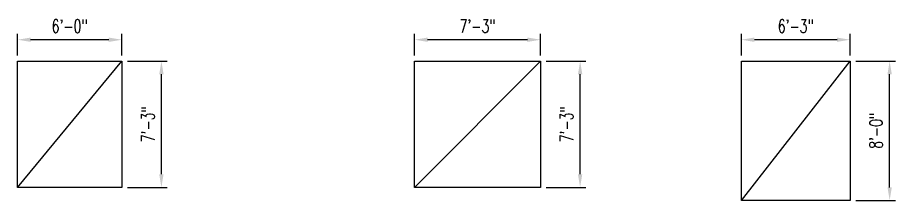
# Model space of a CAD drawing. Header units: inches. Extents: x 61991 to 161106, y 29687 to 64402.
# Drawn here: x 79541 to 80148, y 29687 to 29813 of the extents above; entities that cross this region are included whole.
import ezdxf

# ---------------------------------------------------------------- set-up
doc = ezdxf.new("R2010")
doc.units = ezdxf.units.IN
doc.header["$MEASUREMENT"] = 0
doc.header["$PDMODE"] = 2
for name, color, linetype in [('FOOTING', 4, 'Continuous'), ('FOOTING DIM', 5, 'Continuous'), ('R.C.C. FOOTING', 4, 'Continuous')]:
    doc.layers.add(name, color=color, linetype=linetype)
doc.styles.add('ROMANS', font='R.SHX', dxfattribs={"width": 0.7})
doc.dimstyles.new('DIM96', dxfattribs={"dimscale": 0, "dimtxt": 9, "dimasz": 9, "dimexe": 4, "dimexo": 4, "dimgap": 4, "dimtad": 1, "dimdec": 0, "dimzin": 1, "dimdsep": 46, "dimlunit": 4, "dimtxsty": 'ROMANS', "dimcen": 0, "dimclrd": 5, "dimclre": 5, "dimclrt": 4, "dimadec": 0, "dimazin": 0, "dimtfac": 1, "dimtdec": 0, "dimtix": 1, "dimtmove": 2, "dimatfit": 3, "dimfxl": 0, "dimfrac": 1, "dimtzin": 0, "dimlwd": -1, "dimlwe": -1, "dimarcsym": 0})

# ---------------------------------------------------------------- blocks, each defined once
blk = doc.blocks.new('*D503')
at = {"layer": 'Defpoints', "color": 0, "linetype": 'ByBlock', "ltscale": 20}
for p in [(79541.33, 29797.72), (79541.33, 29782.95), (79613.33, 29782.95)]:
    blk.add_point(p, dxfattribs=at)
at = {"layer": 'FOOTING DIM', "color": 5, "ltscale": 20}
for p, q in [((79541.33, 29786.95), (79541.33, 29801.72)), ((79604.33, 29797.72), (79550.33, 29797.72)), ((79613.33, 29786.95), (79613.33, 29801.72))]:
    blk.add_line(p, q, dxfattribs=at)
at = {"layer": 'FOOTING DIM', "color": 5, "linetype": 'ByBlock', "ltscale": 20}
for points in [[(79550.33, 29799.22), (79550.33, 29796.22), (79541.33, 29797.72)], [(79604.33, 29799.22), (79604.33, 29796.22), (79613.33, 29797.72)]]:
    blk.add_solid(points, dxfattribs=at)
at = {"layer": 'FOOTING DIM', "color": 4, "linetype": 'ByBlock', "lineweight": -2, "ltscale": 20, "insert": (79577.33, 29807.08), "char_height": 9, "attachment_point": 5, "style": 'ROMANS'}
blk.add_mtext('6\'-0"', dxfattribs=at)
blk = doc.blocks.new('*D504')
at = {"layer": 'Defpoints', "color": 0, "linetype": 'ByBlock', "ltscale": 20}
for p in [(79613.33, 29782.95), (79640.68, 29782.95), (79613.33, 29695.95)]:
    blk.add_point(p, dxfattribs=at)
at = {"layer": 'FOOTING DIM', "color": 5, "ltscale": 20}
for p, q in [((79617.33, 29782.95), (79644.68, 29782.95)), ((79640.68, 29704.95), (79640.68, 29773.95)), ((79617.33, 29695.95), (79644.68, 29695.95))]:
    blk.add_line(p, q, dxfattribs=at)
at = {"layer": 'FOOTING DIM', "color": 5, "linetype": 'ByBlock', "ltscale": 20}
for points in [[(79639.18, 29773.95), (79642.18, 29773.95), (79640.68, 29782.95)], [(79639.18, 29704.95), (79642.18, 29704.95), (79640.68, 29695.95)]]:
    blk.add_solid(points, dxfattribs=at)
at = {"layer": 'FOOTING DIM', "color": 4, "linetype": 'ByBlock', "lineweight": -2, "ltscale": 20, "insert": (79631.32, 29739.45), "char_height": 9, "attachment_point": 5, "rotation": 90, "style": 'ROMANS'}
blk.add_mtext('7\'-3"', dxfattribs=at)
blk = doc.blocks.new('*D505')
at = {"layer": 'Defpoints', "color": 0, "linetype": 'ByBlock', "ltscale": 20}
for p in [(79815.49, 29797.72), (79815.49, 29782.95), (79902.49, 29782.95)]:
    blk.add_point(p, dxfattribs=at)
at = {"layer": 'FOOTING DIM', "color": 5, "ltscale": 20}
for p, q in [((79815.49, 29786.95), (79815.49, 29801.72)), ((79893.49, 29797.72), (79824.49, 29797.72)), ((79902.49, 29786.95), (79902.49, 29801.72))]:
    blk.add_line(p, q, dxfattribs=at)
at = {"layer": 'FOOTING DIM', "color": 5, "linetype": 'ByBlock', "ltscale": 20}
for points in [[(79824.49, 29799.22), (79824.49, 29796.22), (79815.49, 29797.72)], [(79893.49, 29799.22), (79893.49, 29796.22), (79902.49, 29797.72)]]:
    blk.add_solid(points, dxfattribs=at)
at = {"layer": 'FOOTING DIM', "color": 4, "linetype": 'ByBlock', "lineweight": -2, "ltscale": 20, "insert": (79858.99, 29807.08), "char_height": 9, "attachment_point": 5, "style": 'ROMANS'}
blk.add_mtext('7\'-3"', dxfattribs=at)
blk = doc.blocks.new('*D506')
at = {"layer": 'Defpoints', "color": 0, "linetype": 'ByBlock', "ltscale": 20}
for p in [(79902.49, 29782.95), (79929.84, 29782.95), (79902.49, 29695.95)]:
    blk.add_point(p, dxfattribs=at)
at = {"layer": 'FOOTING DIM', "color": 5, "ltscale": 20}
for p, q in [((79906.49, 29782.95), (79933.84, 29782.95)), ((79929.84, 29704.95), (79929.84, 29773.95)), ((79906.49, 29695.95), (79933.84, 29695.95))]:
    blk.add_line(p, q, dxfattribs=at)
at = {"layer": 'FOOTING DIM', "color": 5, "linetype": 'ByBlock', "ltscale": 20}
for points in [[(79928.34, 29773.95), (79931.34, 29773.95), (79929.84, 29782.95)], [(79928.34, 29704.95), (79931.34, 29704.95), (79929.84, 29695.95)]]:
    blk.add_solid(points, dxfattribs=at)
at = {"layer": 'FOOTING DIM', "color": 4, "linetype": 'ByBlock', "lineweight": -2, "ltscale": 20, "insert": (79920.48, 29739.45), "char_height": 9, "attachment_point": 5, "rotation": 90, "style": 'ROMANS'}
blk.add_mtext('7\'-3"', dxfattribs=at)
blk = doc.blocks.new('*D507')
at = {"layer": 'Defpoints', "color": 0, "linetype": 'ByBlock', "ltscale": 20}
for p in [(80041.24, 29797.72), (80041.24, 29782.95), (80116.24, 29782.95)]:
    blk.add_point(p, dxfattribs=at)
at = {"layer": 'FOOTING DIM', "color": 5, "ltscale": 20}
for p, q in [((80041.24, 29786.95), (80041.24, 29801.72)), ((80107.24, 29797.72), (80050.24, 29797.72)), ((80116.24, 29786.95), (80116.24, 29801.72))]:
    blk.add_line(p, q, dxfattribs=at)
at = {"layer": 'FOOTING DIM', "color": 5, "linetype": 'ByBlock', "ltscale": 20}
for points in [[(80050.24, 29799.22), (80050.24, 29796.22), (80041.24, 29797.72)], [(80107.24, 29799.22), (80107.24, 29796.22), (80116.24, 29797.72)]]:
    blk.add_solid(points, dxfattribs=at)
at = {"layer": 'FOOTING DIM', "color": 4, "linetype": 'ByBlock', "lineweight": -2, "ltscale": 20, "insert": (80078.74, 29807.08), "char_height": 9, "attachment_point": 5, "style": 'ROMANS'}
blk.add_mtext('6\'-3"', dxfattribs=at)
blk = doc.blocks.new('*D508')
at = {"layer": 'Defpoints', "color": 0, "linetype": 'ByBlock', "ltscale": 20}
for p in [(80116.24, 29782.95), (80143.59, 29782.95), (80116.24, 29686.95)]:
    blk.add_point(p, dxfattribs=at)
at = {"layer": 'FOOTING DIM', "color": 5, "ltscale": 20}
for p, q in [((80120.24, 29782.95), (80147.59, 29782.95)), ((80143.59, 29695.95), (80143.59, 29773.95)), ((80120.24, 29686.95), (80147.59, 29686.95))]:
    blk.add_line(p, q, dxfattribs=at)
at = {"layer": 'FOOTING DIM', "color": 5, "linetype": 'ByBlock', "ltscale": 20}
for points in [[(80142.09, 29773.95), (80145.09, 29773.95), (80143.59, 29782.95)], [(80142.09, 29695.95), (80145.09, 29695.95), (80143.59, 29686.95)]]:
    blk.add_solid(points, dxfattribs=at)
at = {"layer": 'FOOTING DIM', "color": 4, "linetype": 'ByBlock', "lineweight": -2, "ltscale": 20, "insert": (80134.23, 29734.95), "char_height": 9, "attachment_point": 5, "rotation": 90, "style": 'ROMANS'}
blk.add_mtext('8\'-0"', dxfattribs=at)

msp = doc.modelspace()

# ---------------------------------------------------------------- linework, layer by layer
at = {"layer": 'FOOTING', "linetype": 'ByBlock', "lineweight": -2, "ltscale": 20}
for points in [[(79541.33493, 29782.94824), (79613.33493, 29782.94824), (79613.33493, 29695.94824), (79541.33493, 29695.94824)], [(79815.49393, 29782.94824), (79902.49393, 29782.94824), (79902.49393, 29695.94824), (79815.49393, 29695.94824)], [(80041.24326, 29782.94824), (80116.24326, 29782.94824), (80116.24326, 29686.94824), (80041.24326, 29686.94824)]]:
    msp.add_lwpolyline(points, close=True, dxfattribs=at)
at = {"layer": 'R.C.C. FOOTING'}
for p, q in [((79541.33493, 29695.94824), (79613.33493, 29782.94824)), ((79815.49393, 29695.94824), (79902.49393, 29782.94824)), ((80041.24326, 29686.94824), (80116.24326, 29782.94824))]:
    msp.add_line(p, q, dxfattribs=at)

# ---------------------------------------------------------------- dimensions: what is measured, and where the dimension line sits
at = {"layer": 'FOOTING DIM', "linetype": 'ByBlock', "lineweight": -2, "ltscale": 20}
for base, p1, p2, picture, middle in [((79541.33493, 29797.71791), (79613.33493, 29782.94824), (79541.33493, 29782.94824), '*D503', (79577.33493, 29807.07505)), ((79815.49393, 29797.71791), (79902.49393, 29782.94824), (79815.49393, 29782.94824), '*D505', (79858.99393, 29807.07505)), ((80041.24326, 29797.71791), (80116.24326, 29782.94824), (80041.24326, 29782.94824), '*D507', (80078.74326, 29807.07505))]:
    dim = msp.add_linear_dim(base=base, p1=p1, p2=p2, dimstyle='DIM96', override={"dimscale": 1}, dxfattribs=at)
    dim.commit()
    dim.dimension.update_dxf_attribs({"geometry": picture, "text_midpoint": middle})
for base, p1, p2, picture, middle in [((79640.67866, 29782.94824), (79613.33493, 29695.94824), (79613.33493, 29782.94824), '*D504', (79631.32151, 29739.44824)), ((79929.83766, 29782.94824), (79902.49393, 29695.94824), (79902.49393, 29782.94824), '*D506', (79920.48052, 29739.44824)), ((80143.58699, 29782.94824), (80116.24326, 29686.94824), (80116.24326, 29782.94824), '*D508', (80134.22985, 29734.94824))]:
    dim = msp.add_linear_dim(base=base, p1=p1, p2=p2, angle=90, dimstyle='DIM96', override={"dimscale": 1}, dxfattribs=at)
    dim.commit()
    dim.dimension.update_dxf_attribs({"geometry": picture, "text_midpoint": middle})

doc.saveas('drawing.dxf')
